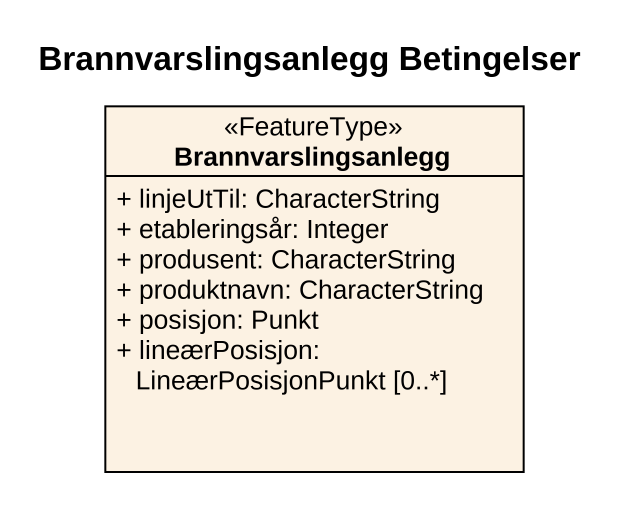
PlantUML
@startuml
title Brannvarslingsanlegg Betingelser
hide circle
hide empty members
skinparam classAttributeIconSize 0
class Brannvarslingsanlegg <<FeatureType>> {
  + linjeUtTil: CharacterString
  + etableringsår: Integer
  + produsent: CharacterString
  + produktnavn: CharacterString
  + posisjon: Punkt
  + lineærPosisjon: LineærPosisjonPunkt [0..*]
}
@enduml
